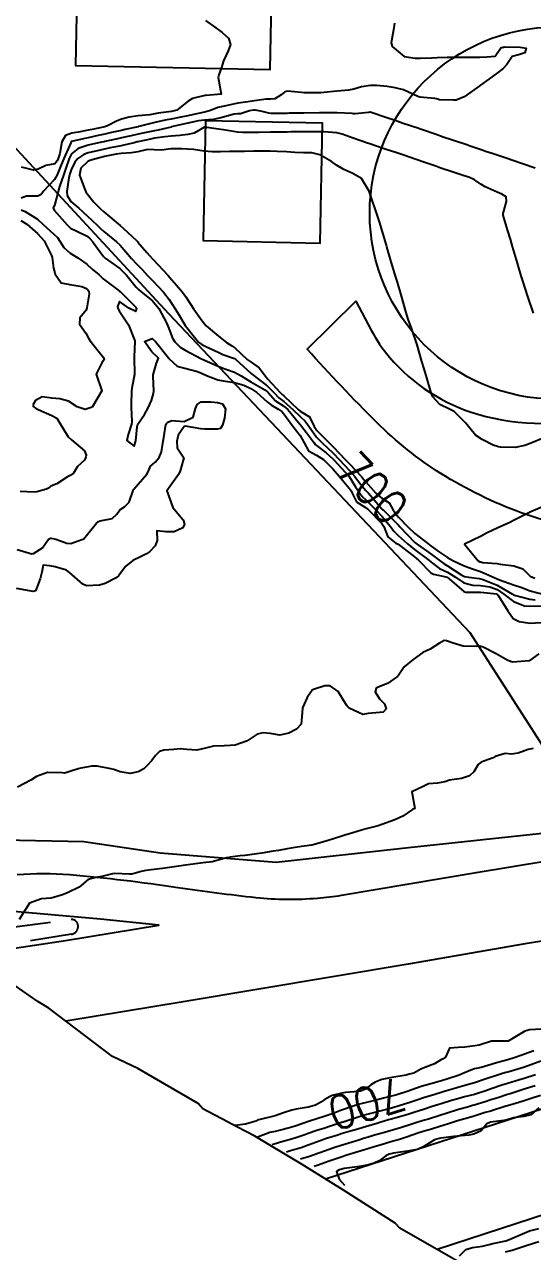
# Model space of a CAD drawing. Header units: metres. Extents: x 298520 to 308411, y 7433745 to 7450750.
# Drawn here: x 305647.5 to 305708.8, y 7435766.8 to 7435915 of the extents above; entities that cross this region are included whole.
import ezdxf
from ezdxf.enums import TextEntityAlignment as Align

# ---------------------------------------------------------------- set-up
doc = ezdxf.new("R2010")
doc.units = ezdxf.units.M
doc.header["$LTSCALE"] = 10
doc.linetypes.add('DASHED', pattern=[0.75, 0.5, -0.25])
for name, color, linetype in [('Area', 45, 'Continuous'), ('Area Verde e Lazer', 94, 'Continuous'), ('Canteiro', 45, 'DASHED'), ('Cotas', 45, 'Continuous'), ('Curvas de Nivel 1m', 11, 'Continuous'), ('Curvas de Nivel 5m', 15, 'Continuous'), ('Edificações', 30, 'Continuous'), ('Hidrografia', 140, 'Continuous'), ('Vias Primárias', 230, 'Continuous')]:
    doc.layers.add(name, color=color, linetype=linetype)
doc.styles.add('Style-STANDARD', font='STANDARD.shx')

msp = doc.modelspace()

# ---------------------------------------------------------------- linework, layer by layer
at = {"layer": 'Area'}
msp.add_polyline3d([(305705.86, 7435762.16, 697.44), (305692.79, 7435769.63, 694.53), (305692.24, 7435770.24, 694.72), (305686, 7435774.24, 695), (305681.01, 7435777.33, 698.47), (305675.29, 7435780.75, 702.17), (305673.12, 7435781.87, 701.5), (305671.97, 7435782.47, 704.48), (305669.02, 7435784.05, 701.62), (305668.45, 7435784.68, 701.92), (305661.16, 7435788.92, 701.68), (305658.09, 7435790.36, 701.76), (305650.43, 7435796.21, 701.82), (305649.08, 7435797, 701.74), (305642.57, 7435801.54, 702.04)], dxfattribs=at)
at = {"layer": 'Area Verde e Lazer', "elevation": 702.91}
msp.add_lwpolyline([(305644.94, 7435816.55), (305654.62, 7435816.33), (305663.85, 7435814.96), (305677.85, 7435813.83), (305693.83, 7435815.61), (305716.4, 7435818.03), (305701.3, 7435841.55), (305664.92, 7435880.08), (305628.77, 7435919.2)], dxfattribs=at)
at = {"layer": 'Canteiro', "elevation": 702.16}
msp.add_lwpolyline([(305638.21, 7435805.02), (305653.09, 7435806.91, -0.348415), (305653.89, 7435806.43, -0.4743), (305653.14, 7435805.14), (305640.65, 7435803.08)], format="xyb", dxfattribs=at)
at = {"layer": 'Curvas de Nivel 1m', "flags": 128}
for points, elevation in [([(305692.14, 7435915.19), (305692.04, 7435914.39), (305691.75, 7435912.82), (305691.87, 7435912.39), (305693.3, 7435911.19), (305694.66, 7435910.99), (305695.29, 7435910.97), (305696.61, 7435911.02), (305697.29, 7435911.07), (305698.52, 7435911.09), (305699.29, 7435911.09), (305700.49, 7435911.09), (305701.3, 7435911.09), (305702.45, 7435911.11), (305703.3, 7435911.13), (305704.32, 7435911.22), (305705.01, 7435912.23), (305705.23, 7435912.32), (305705.31, 7435912.32), (305705.42, 7435912.33), (305707.31, 7435912.32), (305708.05, 7435912.19), (305707.88, 7435911.62), (305707.3, 7435911.4), (305706.35, 7435911.17), (305705.71, 7435910.22), (305705.28, 7435909.73), (305704.41, 7435909.1), (305703.26, 7435908.25), (305702.11, 7435907.41), (305701.24, 7435906.78), (305700.95, 7435906.57), (305700.57, 7435906.29), (305699.61, 7435905.92), (305699.23, 7435905.92), (305697.59, 7435905.95), (305697.23, 7435906.06), (305697.02, 7435906.11), (305695.23, 7435906.28), (305694.96, 7435906.35), (305693.24, 7435907.14), (305692.24, 7435907.4), (305691.25, 7435907.55), (305690, 7435907.66), (305689.25, 7435907.69), (305688.15, 7435907.53), (305687.24, 7435907.22), (305686.6, 7435907.09), (305685.24, 7435906.99), (305684.77, 7435906.95), (305683.24, 7435906.79), (305682.96, 7435906.77), (305681.24, 7435906.8), (305680.94, 7435906.82), (305679.24, 7435906.97), (305678.89, 7435906.89), (305678.47, 7435906.55), (305677.7, 7435906.08), (305677.23, 7435906.03), (305676.67, 7435906.01), (305675.23, 7435905.81), (305674.15, 7435905.68), (305673.22, 7435905.53), (305671.79, 7435905.2), (305671.22, 7435905.11), (305670.83, 7435905.03), (305669.93, 7435904.65), (305669.39, 7435904.48), (305669.21, 7435904.45), (305667.74, 7435904.14), (305667.21, 7435904.02), (305666.34, 7435903.83), (305665.2, 7435903.61), (305664.44, 7435903.48), (305663.2, 7435903.2), (305661.45, 7435902.76), (305661.24, 7435902.71), (305661.19, 7435902.7), (305659.62, 7435902.34), (305659.18, 7435902.24), (305657.99, 7435901.98), (305657.18, 7435901.8), (305656.37, 7435901.62), (305655.17, 7435901.36), (305654.74, 7435901.27), (305653.16, 7435900.91), (305653.12, 7435900.89), (305653.1, 7435900.85), (305653.06, 7435900.75), (305652.23, 7435898.86), (305651.92, 7435898.08), (305651.41, 7435896.88), (305651.11, 7435896.32), (305650.41, 7435895.58), (305649.77, 7435894.89), (305649.48, 7435894.51), (305649.09, 7435894.29), (305647.7, 7435894.3), (305647.08, 7435894.05)], 703), ([(305669.34, 7435915.54), (305670.58, 7435914.65), (305671.33, 7435914.09), (305672.09, 7435913.4), (305672.35, 7435912.62), (305672.06, 7435911.87), (305671.52, 7435910.64), (305671.28, 7435909.86), (305670.94, 7435908.97), (305670.87, 7435908.64), (305671.23, 7435906.64), (305669.42, 7435906.47), (305669.23, 7435906.45), (305667.78, 7435906.12), (305667.22, 7435905.79), (305665.85, 7435904.7), (305665.21, 7435904.53), (305663.61, 7435904.32), (305663.21, 7435904.25), (305662.6, 7435904.13), (305661.21, 7435904), (305660.13, 7435903.85), (305659.2, 7435903.6), (305658.6, 7435903.38), (305657.51, 7435902.8), (305657.27, 7435902.72), (305657.19, 7435902.7), (305655.65, 7435902.36), (305655.18, 7435902.27), (305653.98, 7435902.04), (305653.18, 7435901.91), (305652.42, 7435901.62), (305652, 7435900.87), (305651.74, 7435899.47), (305651.55, 7435898.87), (305651.43, 7435898.59), (305651.13, 7435898.22), (305650.03, 7435897.99), (305649.12, 7435897.56), (305648.57, 7435897.46), (305647.13, 7435897.8)], 704), ([(305709.14, 7435897.68), (305707.61, 7435898.2), (305707.26, 7435898.32), (305707.14, 7435898.36), (305706.92, 7435898.44), (305705.15, 7435899.04), (305703.96, 7435899.44), (305703.16, 7435899.71), (305702.75, 7435899.85), (305701.52, 7435900.27), (305701.16, 7435900.39), (305700.99, 7435900.46), (305699.17, 7435901.07), (305698.04, 7435901.45), (305697.18, 7435901.74), (305695.43, 7435902.35), (305695.25, 7435902.41), (305695.19, 7435902.43), (305695.08, 7435902.47), (305693.2, 7435903.1), (305692.25, 7435903.43), (305691.21, 7435903.78), (305689.33, 7435904.42), (305689.21, 7435904.45), (305689.18, 7435904.45), (305689.01, 7435904.42), (305687.41, 7435904.24), (305687.21, 7435904.26), (305687.05, 7435904.28), (305685.21, 7435904.39), (305683.34, 7435904.36), (305683.21, 7435904.36), (305683.08, 7435904.36), (305681.21, 7435904.34), (305679.43, 7435904.32), (305679.21, 7435904.31), (305677.48, 7435904.29), (305677.21, 7435904.29), (305676.96, 7435904.32), (305676.01, 7435904.58), (305675.33, 7435904.71), (305675.21, 7435904.7), (305675.12, 7435904.69), (305674.63, 7435904.6), (305673.54, 7435904.27), (305673.21, 7435904.25), (305672.8, 7435904.21), (305671.2, 7435903.77), (305670.27, 7435903.58), (305669.2, 7435903.5), (305668.47, 7435903.4), (305667.2, 7435903.12), (305665.37, 7435902.71), (305665.23, 7435902.67), (305665.19, 7435902.66), (305663.62, 7435902.29), (305663.19, 7435902.21), (305661.97, 7435901.96), (305661.18, 7435901.79), (305660.34, 7435901.6), (305659.17, 7435901.34), (305658.72, 7435901.24), (305657.16, 7435900.89), (305657.09, 7435900.87), (305656.79, 7435900.81), (305655.16, 7435900.45), (305653.95, 7435900.05), (305653.15, 7435899.4), (305652.87, 7435898.85), (305652.43, 7435897.56), (305652.17, 7435896.86), (305651.69, 7435895.46), (305651.53, 7435894.87), (305651.08, 7435893.19), (305650.98, 7435892.98), (305650.95, 7435892.88), (305651.07, 7435892.63), (305652.63, 7435890.86), (305652.83, 7435890.64), (305653.04, 7435890.44), (305653.79, 7435890.09), (305655.03, 7435889.46), (305655.38, 7435889.18), (305655.69, 7435888.82), (305657, 7435887.01), (305657.22, 7435886.8), (305658.98, 7435885.58), (305659.8, 7435884.77), (305660.96, 7435883.31), (305661.22, 7435883.02), (305661.56, 7435882.75), (305662.94, 7435881.66), (305663.68, 7435880.72), (305664.62, 7435878.99), (305664.75, 7435878.71), (305664.9, 7435878.31), (305665.35, 7435877.17), (305665.64, 7435876.7), (305666.26, 7435876.08), (305666.86, 7435875.69), (305668.85, 7435874.66), (305670.84, 7435873.75), (305671.67, 7435873.46), (305672.84, 7435873.04), (305673.62, 7435872.6), (305674.82, 7435871.88), (305676.48, 7435870.9), (305676.8, 7435870.68), (305676.9, 7435870.57), (305677.8, 7435869.56), (305678.79, 7435868.93), (305679.27, 7435868.54), (305680.77, 7435866.73), (305680.86, 7435866.62), (305680.94, 7435866.52), (305681.61, 7435865.64), (305682.44, 7435864.49), (305682.56, 7435864.32), (305682.73, 7435864.19), (305683.9, 7435863.3), (305684.71, 7435862.59), (305684.83, 7435862.47), (305686.68, 7435860.45), (305687.44, 7435859.21), (305687.95, 7435858.43), (305688.25, 7435858.02), (305688.66, 7435857.64), (305689.89, 7435856.41), (305690.63, 7435855.63), (305691.67, 7435854.38), (305692.06, 7435853.83), (305692.6, 7435853.31), (305693.7, 7435852.36), (305694.58, 7435851.62), (305696.3, 7435850.33), (305696.56, 7435850.1), (305697.57, 7435849.33), (305698.55, 7435848.87), (305699.52, 7435848.29), (305700.54, 7435847.61), (305701.6, 7435847.33), (305702.53, 7435847.28), (305703.65, 7435847.12), (305704.53, 7435846.79), (305705.37, 7435846.22), (305706.51, 7435845.34), (305707.87, 7435844.82), (305708.5, 7435844.76), (305709.85, 7435844.82)], 702), ([(305708.92, 7435880.18), (305708.26, 7435882.19), (305707.95, 7435883.18), (305707.6, 7435884.2), (305707.45, 7435884.67), (305706.99, 7435886.21), (305706.41, 7435888.22), (305706.14, 7435889.11), (305705.81, 7435890.22), (305705.29, 7435892.01), (305705.28, 7435892.23), (305705.66, 7435893.65), (305705.63, 7435894.22), (305705.1, 7435894.54), (305704.55, 7435894.78), (305703.1, 7435895.42), (305702.59, 7435895.74), (305701.83, 7435896.27), (305701.12, 7435896.58), (305700.68, 7435896.73), (305699.13, 7435897.24), (305697.74, 7435897.7), (305697.14, 7435897.91), (305695.93, 7435898.34), (305695.34, 7435898.54), (305695.15, 7435898.61), (305694.76, 7435898.74), (305693.15, 7435899.28), (305692.33, 7435899.56), (305691.16, 7435899.94), (305689.75, 7435900.41), (305689.17, 7435900.61), (305688.88, 7435900.71), (305687.18, 7435901.3), (305685.84, 7435901.8), (305685.19, 7435901.97), (305683.61, 7435902.06), (305683.19, 7435902.07), (305681.61, 7435902.09), (305681.19, 7435902.08), (305679.67, 7435902.06), (305679.19, 7435902.05), (305677.71, 7435902.03), (305677.18, 7435902.02), (305675.76, 7435902.01), (305675.18, 7435902), (305673.81, 7435901.98), (305673.18, 7435902.03), (305671.51, 7435902.32), (305671.19, 7435902.37), (305669.19, 7435902.66), (305667.95, 7435901.9), (305667.18, 7435901.75), (305666.23, 7435901.64), (305665.18, 7435901.54), (305664.43, 7435901.46), (305663.17, 7435901.3), (305662.69, 7435901.21), (305661.16, 7435900.88), (305661.07, 7435900.86), (305660.7, 7435900.76), (305659.48, 7435900.45), (305659.16, 7435900.39), (305657.82, 7435900.13), (305657.15, 7435899.98), (305656.09, 7435899.75), (305655.15, 7435899.54), (305654.63, 7435899.35), (305653.92, 7435898.84), (305653.56, 7435898.43), (305653.12, 7435897.49), (305652.96, 7435897.01), (305652.91, 7435896.85), (305652.83, 7435896.57), (305652.59, 7435894.86), (305652.61, 7435894.38), (305653.08, 7435893.68), (305654.03, 7435892.84), (305655.06, 7435891.92), (305656.23, 7435890.81), (305656.64, 7435890.41), (305657.04, 7435890.05), (305658.59, 7435888.78), (305659.02, 7435888.38), (305660.39, 7435886.77), (305660.99, 7435886.11), (305661.67, 7435885.44), (305662.32, 7435884.74), (305662.63, 7435884.4), (305662.97, 7435884.08), (305664.27, 7435882.72), (305664.94, 7435881.82), (305665.66, 7435880.7), (305666.14, 7435879.92), (305666.88, 7435878.68), (305666.9, 7435878.64), (305668.49, 7435876.66), (305668.87, 7435876.39), (305669.39, 7435876.14), (305670.86, 7435875.44), (305671.42, 7435875.19), (305672.85, 7435874.68), (305672.96, 7435874.61), (305674.84, 7435872.9), (305675, 7435872.75), (305675.2, 7435872.58), (305676.82, 7435871.37), (305677.61, 7435870.56), (305678.2, 7435869.95), (305678.79, 7435869.5), (305679.86, 7435868.53), (305680.77, 7435867.67), (305681.38, 7435867.12), (305681.8, 7435866.5), (305682.74, 7435865.19), (305683.44, 7435864.48), (305684.72, 7435863.29), (305685.53, 7435862.46), (305686.69, 7435861.22), (305687.35, 7435860.44), (305687.93, 7435859.68), (305688.67, 7435858.79), (305689, 7435858.42), (305690.64, 7435856.54), (305690.71, 7435856.47), (305690.78, 7435856.4), (305692.62, 7435854.56), (305692.8, 7435854.37), (305694.59, 7435852.48), (305694.75, 7435852.35), (305696.57, 7435851.07), (305697.54, 7435850.32), (305698.14, 7435849.88), (305698.56, 7435849.64), (305700.3, 7435848.53), (305700.54, 7435848.38), (305700.62, 7435848.36), (305701.13, 7435848.27), (305702.39, 7435848.1), (305702.54, 7435848.09), (305702.74, 7435848.05), (305704.53, 7435847.33), (305706.42, 7435846.21), (305706.52, 7435846.14), (305706.63, 7435846.1), (305708.51, 7435845.6), (305709.15, 7435845.54)], 701), ([(305647.07, 7435892.67), (305647.54, 7435892.45), (305649.05, 7435891.52), (305649.74, 7435890.89), (305651.03, 7435889.71), (305651.47, 7435889.32), (305651.76, 7435888.87), (305652.24, 7435888.09), (305653, 7435887.42), (305653.93, 7435886.84), (305654.99, 7435886.07), (305655.65, 7435885.49), (305656.47, 7435884.81), (305656.73, 7435884.56), (305656.97, 7435884.32), (305658.74, 7435883), (305658.95, 7435882.83), (305659.01, 7435882.78), (305660.93, 7435880.9), (305661.01, 7435880.76), (305660.92, 7435880.38), (305660.07, 7435880.77), (305658.94, 7435881.59), (305658.72, 7435880.99), (305658.75, 7435880.78), (305658.92, 7435880.45), (305660.04, 7435878.77), (305660.81, 7435876.84), (305660.81, 7435876.76), (305660.73, 7435874.88), (305660.73, 7435874.76), (305660.77, 7435872.83), (305660.76, 7435872.76), (305660.45, 7435871.12), (305660.4, 7435870.76), (305660.36, 7435869.19), (305660.37, 7435868.76), (305660.43, 7435867.1), (305660.41, 7435866.76), (305660, 7435865.51), (305659.85, 7435864.77), (305660.73, 7435864.11), (305660.93, 7435864.76), (305661.06, 7435866.45), (305661.16, 7435866.75), (305661.96, 7435867.93), (305662.42, 7435868.74), (305662.79, 7435869.6), (305663.07, 7435870.45), (305663.11, 7435870.73), (305663.01, 7435872.55), (305663.01, 7435872.73), (305663.43, 7435874.14), (305663.67, 7435874.72), (305662.86, 7435875.51), (305661.97, 7435876.74), (305662.89, 7435877.13), (305663.29, 7435876.73), (305664.85, 7435874.77), (305664.88, 7435874.74), (305664.92, 7435874.71), (305665.9, 7435873.75), (305666.84, 7435873.52), (305668.37, 7435873.13), (305668.84, 7435872.93), (305669.44, 7435872.65), (305670.83, 7435872.12), (305671.46, 7435871.99), (305672.82, 7435871.78), (305673.95, 7435871.46), (305674.81, 7435871.06), (305675.54, 7435870.58), (305676.79, 7435869.46), (305677.3, 7435869.07), (305678.17, 7435868.55), (305678.54, 7435868.3), (305678.78, 7435868.02), (305679.89, 7435866.53), (305680.75, 7435865.4), (305681.23, 7435864.51), (305681.76, 7435863.54), (305682.72, 7435863.01), (305683.59, 7435862.48), (305684.7, 7435861.35), (305685.49, 7435860.46), (305686.67, 7435859.02), (305686.91, 7435858.69), (305687.03, 7435858.44), (305687.57, 7435857.36), (305688.65, 7435856.68), (305689, 7435856.42), (305690.62, 7435854.77), (305690.85, 7435854.4), (305691.35, 7435853.14), (305692.32, 7435852.37), (305692.59, 7435852.25), (305692.95, 7435852), (305694.57, 7435850.74), (305695.04, 7435850.35), (305696.55, 7435848.82), (305696.86, 7435848.64), (305698.34, 7435848.3), (305698.5, 7435848.26), (305698.54, 7435848.24), (305698.77, 7435848.06), (305700.53, 7435846.56), (305700.73, 7435846.48), (305702.53, 7435846.48), (305704.49, 7435846.26), (305704.52, 7435846.25), (305704.55, 7435846.23), (305704.73, 7435846.02), (305705.85, 7435844.22), (305706.48, 7435843.3), (305707.19, 7435842.91), (305708.48, 7435842.73), (305709.85, 7435842.8)], 703), ([(305647.05, 7435891.37), (305647.75, 7435890.91), (305649.03, 7435889.81), (305649.84, 7435888.89), (305650.74, 7435887.15), (305650.81, 7435886.88), (305650.98, 7435885.6), (305651.13, 7435885.03), (305651.18, 7435884.88), (305651.92, 7435883.83), (305652.96, 7435883.64), (305654.38, 7435883.41), (305654.96, 7435883.15), (305655.13, 7435883), (305655.23, 7435882.83), (305655.27, 7435882.5), (305654.99, 7435880.83), (305654.92, 7435880.55), (305654.15, 7435879.6), (305654.11, 7435878.84), (305654.89, 7435877.77), (305655.22, 7435877.16), (305655.42, 7435876.82), (305656.86, 7435875.03), (305657.02, 7435874.8), (305657.11, 7435874.54), (305656.85, 7435874.26), (305656.12, 7435872.81), (305656.8, 7435870.8), (305655.66, 7435868.82), (305654.78, 7435868.53), (305653.83, 7435868.84), (305652.79, 7435869.55), (305651.73, 7435869.81), (305650.79, 7435869.92), (305649.61, 7435870.08), (305648.79, 7435869.62), (305648.54, 7435869.15), (305648.53, 7435868.9), (305648.78, 7435868.72), (305649.13, 7435868.54), (305650.77, 7435867.82), (305651.37, 7435867.47), (305651.73, 7435866.87), (305652.74, 7435865.25), (305653.16, 7435864.85), (305654.72, 7435863.52), (305654.92, 7435863.03), (305654.89, 7435862.83), (305654.84, 7435862.69), (305654.71, 7435862.4), (305653.88, 7435861.65), (305653.4, 7435860.84), (305652.98, 7435860.55), (305652.68, 7435860.38), (305651.36, 7435859.56), (305650.67, 7435859.27), (305650.46, 7435859.08), (305650.12, 7435858.89), (305648.98, 7435858.57), (305648.66, 7435858.54), (305646.95, 7435858.62)], 704), ([(305646.57, 7435851.62), (305648.37, 7435851.1), (305648.57, 7435851.13), (305649.65, 7435851.81), (305650.36, 7435852.88), (305650.52, 7435852.96), (305650.59, 7435852.97), (305650.68, 7435852.97), (305651.26, 7435852.87), (305652.59, 7435852.37), (305653.08, 7435852.36), (305654.39, 7435852.83), (305654.57, 7435852.86), (305654.59, 7435852.87), (305656.18, 7435854.81), (305656.41, 7435855.01), (305656.62, 7435855.07), (305658.04, 7435855.37), (305658.63, 7435855.89), (305658.98, 7435856.43), (305659.54, 7435856.77), (305660.1, 7435857.32), (305660.58, 7435858.76), (305660.6, 7435858.82), (305660.66, 7435858.92), (305662.26, 7435860.74), (305662.41, 7435861.01), (305662.7, 7435861.7), (305663.25, 7435862.18), (305663.73, 7435862.72), (305664.02, 7435863.41), (305664.22, 7435864.72), (305664.3, 7435865.15), (305664.56, 7435866.71), (305664.61, 7435866.86), (305664.77, 7435867.01), (305665.28, 7435867.21), (305666.77, 7435867.07), (305667.84, 7435867.6), (305668.14, 7435868.67), (305668.33, 7435869.13), (305668.79, 7435869.47), (305669.98, 7435869.46), (305670.79, 7435869.37), (305671.39, 7435869.23), (305671.73, 7435868.63), (305671.63, 7435867.48), (305671.38, 7435866.63), (305671.14, 7435866.25), (305670.76, 7435866.15), (305669.26, 7435866.15), (305668.76, 7435866.2), (305666.93, 7435866.51), (305666.76, 7435866.48), (305666.01, 7435865.42), (305665.87, 7435864.69), (305665.92, 7435863.89), (305666.71, 7435862.68), (305666.27, 7435861.11), (305666.07, 7435860.69), (305664.66, 7435858.71), (305665.38, 7435856.7), (305666.62, 7435855.22), (305666.79, 7435854.69), (305666.61, 7435854.25), (305665.53, 7435853.77), (305664.6, 7435853.74), (305663.44, 7435853.89), (305663.5, 7435852.72), (305663.25, 7435852.06), (305662.57, 7435851.35), (305662.22, 7435851.08), (305661.49, 7435850.75), (305660.56, 7435850.29), (305659.7, 7435849.62), (305659.07, 7435848.77), (305658.85, 7435848.47), (305658.54, 7435848.2), (305657.23, 7435847.5), (305656.53, 7435847.3), (305654.95, 7435847.25), (305654.53, 7435847.43), (305652.89, 7435848.85), (305652.55, 7435849.13), (305651.19, 7435849.51), (305650.55, 7435849.66), (305649.72, 7435849.72), (305649.56, 7435848.89), (305649.36, 7435848.07), (305648.91, 7435846.9), (305648.79, 7435846.62), (305648.52, 7435846.53), (305646.52, 7435846.92)], 704), ([(305710.02, 7435856.78), (305708.63, 7435856.18), (305706.62, 7435855.16), (305706, 7435854.84), (305704.61, 7435854.23), (305703.27, 7435853.58), (305702.6, 7435853.25), (305700.59, 7435852.28), (305702.26, 7435850.25), (305702.46, 7435850.15), (305702.56, 7435850.11), (305702.76, 7435850.05), (305704.56, 7435849.91), (305704.93, 7435849.85), (305706.56, 7435849.63), (305707.66, 7435849.3), (305708.55, 7435848.41), (305709.09, 7435848.17)], 699), ([(305709.59, 7435839.01), (305708.42, 7435838.18), (305706.42, 7435838), (305705.82, 7435838.22), (305704.43, 7435839.03), (305702.86, 7435839.82), (305702.44, 7435839.93), (305702.1, 7435839.91), (305700.44, 7435839.93), (305699.23, 7435840.29), (305698.45, 7435840.58), (305698.13, 7435840.62), (305697.57, 7435840.31), (305696.44, 7435839.59), (305695.58, 7435839.19), (305694.42, 7435838.35), (305693.33, 7435837.44), (305692.58, 7435836.37), (305692.5, 7435836.27), (305692.4, 7435836.18), (305691.32, 7435835.45), (305690.38, 7435835.07), (305689.93, 7435834.85), (305689.83, 7435834.41), (305690.36, 7435833.57), (305690.96, 7435832.99), (305691.16, 7435832.39), (305690.77, 7435831.97), (305690.35, 7435831.93), (305688.96, 7435831.8), (305688.34, 7435831.67), (305686.68, 7435832.45), (305686.5, 7435832.6), (305686.36, 7435832.83), (305685.35, 7435834.46), (305684.38, 7435835.13), (305683.73, 7435835.13), (305682.38, 7435834.71), (305682.23, 7435834.63), (305682.12, 7435834.49), (305681.61, 7435833.75), (305681.03, 7435832.51), (305680.99, 7435831.87), (305680.89, 7435830.51), (305680.32, 7435829.91), (305679.41, 7435829.43), (305678.31, 7435829.19), (305677.13, 7435829.38), (305676.31, 7435829.47), (305675.58, 7435829.31), (305674.47, 7435828.59), (305674.39, 7435828.5), (305674.3, 7435828.45), (305672.9, 7435828), (305672.3, 7435827.94), (305671.59, 7435827.92), (305670.29, 7435827.85), (305669.34, 7435827.6), (305668.29, 7435827.38), (305667.07, 7435827.45), (305666.29, 7435827.54), (305665.52, 7435827.47), (305664.29, 7435827.36), (305663.77, 7435827.23), (305663.29, 7435826.72), (305662.86, 7435826.14), (305662.26, 7435825.48), (305661.87, 7435825.12), (305661.21, 7435824.75), (305660.25, 7435824.57), (305659.04, 7435824.77), (305658.26, 7435825.04), (305657.91, 7435825.13), (305656.26, 7435825.44), (305655.62, 7435825.46), (305654.26, 7435825.22), (305653.95, 7435825.14), (305653.06, 7435824.84), (305652.47, 7435824.63), (305652.25, 7435824.61), (305652.03, 7435824.63), (305650.25, 7435824.67), (305648.94, 7435824.2), (305648.24, 7435823.75), (305646.61, 7435822.92)], 703), ([(305708.88, 7435827.59), (305708.3, 7435827.46), (305707.1, 7435827.01), (305706.29, 7435826.9), (305705.53, 7435826.98), (305704.29, 7435826.61), (305704.05, 7435826.47), (305703.52, 7435826.24), (305702.6, 7435825.92), (305702.27, 7435825.63), (305701.75, 7435824.77), (305701.2, 7435824.27), (305700.25, 7435823.97), (305698.8, 7435823.74), (305698.25, 7435823.57), (305697.33, 7435823.4), (305696.24, 7435823.31), (305695.61, 7435822.97), (305694.23, 7435822.35), (305694.59, 7435820.35), (305694.34, 7435820.21), (305694.2, 7435820.13), (305693.16, 7435819.39), (305692.19, 7435818.98), (305690.64, 7435818.39), (305690.18, 7435818.24), (305688.73, 7435817.87), (305688.18, 7435817.71), (305687.14, 7435817.4), (305686.17, 7435817.1), (305685.68, 7435816.95), (305684.16, 7435816.47), (305682.61, 7435816.03), (305682.15, 7435815.91), (305680.93, 7435815.73), (305680.15, 7435815.63), (305679.21, 7435815.46), (305678.14, 7435815.27), (305677.52, 7435815.17), (305676.14, 7435814.95), (305675.81, 7435814.9), (305674.13, 7435814.66), (305674.07, 7435814.66), (305673.53, 7435814.6), (305672.29, 7435814.45), (305672.13, 7435814.43), (305671.88, 7435814.37), (305670.13, 7435813.89), (305669.02, 7435813.75), (305668.12, 7435813.65), (305666.91, 7435813.47), (305666.12, 7435813.36), (305665.54, 7435813.28), (305664.12, 7435813.09), (305663.79, 7435813.04), (305662.11, 7435812.84), (305661.57, 7435812.74), (305660.45, 7435812.41), (305660.11, 7435812.38), (305658.4, 7435812.48), (305658.11, 7435812.45), (305656.8, 7435812.11), (305656.1, 7435812.01), (305655.15, 7435811.77), (305654.08, 7435810.83), (305652.75, 7435810.17), (305652.07, 7435809.92), (305650.71, 7435809.51), (305650.07, 7435809.44), (305649.54, 7435809.42), (305648.06, 7435808.9), (305646.84, 7435806.92)], 702), ([(305709.89, 7435793.67), (305708.45, 7435793.61), (305707.89, 7435793.43), (305705.87, 7435792.21), (305703.87, 7435792.23), (305702.37, 7435791.75), (305701.86, 7435791.65), (305700.63, 7435791.51), (305699.86, 7435791.46), (305698.78, 7435791.37), (305698.32, 7435790.3), (305698.04, 7435790.1), (305697.84, 7435789.99), (305696.99, 7435789.47), (305695.83, 7435789.06), (305695.32, 7435788.84), (305694.47, 7435788.34), (305693.94, 7435788.23), (305693.82, 7435788.2), (305693.58, 7435788.11), (305691.82, 7435787.83), (305690.62, 7435787.59), (305689.81, 7435787.28), (305689.28, 7435786.93), (305688.66, 7435786.41), (305688.03, 7435786.18), (305687.8, 7435786.15), (305686.23, 7435786.01), (305685.8, 7435785.95), (305684.61, 7435785.64), (305683.78, 7435785.21), (305683.34, 7435784.91), (305682.63, 7435784.49), (305681.77, 7435784.26), (305680.27, 7435784.02), (305679.77, 7435783.9), (305678.73, 7435783.57), (305677.76, 7435783.2), (305675.95, 7435782.76), (305675.75, 7435782.74), (305675.63, 7435782.7), (305675.4, 7435782.57), (305674.15, 7435782.18), (305672.91, 7435782.02)], 701), ([(305709.84, 7435789.81), (305708.63, 7435789.38), (305707.83, 7435789.1), (305706.23, 7435788.61), (305705.83, 7435788.49), (305705.61, 7435788.43), (305704.95, 7435788.22), (305704.09, 7435787.95), (305703.82, 7435787.86), (305703.24, 7435787.66), (305701.81, 7435787.21), (305701.09, 7435786.99), (305699.81, 7435786.62), (305699.54, 7435786.55), (305698.7, 7435786.29), (305698.01, 7435786.09), (305697.8, 7435786.03), (305696.49, 7435785.62), (305695.79, 7435785.41), (305694.97, 7435785.15), (305693.78, 7435784.75), (305693.49, 7435784.65), (305692.58, 7435784.37), (305691.77, 7435784.14), (305690.38, 7435783.78), (305689.77, 7435783.61), (305688.81, 7435783.36), (305687.76, 7435783.04), (305685.96, 7435782.45), (305685.8, 7435782.4), (305685.75, 7435782.38), (305684.31, 7435781.9), (305683.74, 7435781.73), (305682.78, 7435781.44), (305681.73, 7435781.07), (305681.31, 7435780.92), (305680.13, 7435780.52), (305679.83, 7435780.41), (305679.72, 7435780.38), (305678.26, 7435779.99), (305677.38, 7435779.71)], 699), ([(305709.18, 7435788.17), (305708.16, 7435787.83), (305707.82, 7435787.72), (305707.14, 7435787.51), (305705.81, 7435787.12), (305705.12, 7435786.91), (305703.81, 7435786.45), (305703.19, 7435786.24), (305702.16, 7435785.89), (305701.8, 7435785.79), (305700.59, 7435785.48), (305699.79, 7435785.26), (305699.03, 7435785.04), (305697.78, 7435784.64), (305697.52, 7435784.56), (305696.71, 7435784.32), (305695.77, 7435784.02), (305694.5, 7435783.61), (305693.76, 7435783.38), (305692.35, 7435782.96), (305691.76, 7435782.8), (305691.43, 7435782.71), (305690.4, 7435782.39), (305689.91, 7435782.24), (305689.75, 7435782.2), (305688.36, 7435781.8), (305687.74, 7435781.61), (305686.83, 7435781.34), (305685.73, 7435781.01), (305685.31, 7435780.88), (305683.94, 7435780.47), (305683.78, 7435780.42), (305683.72, 7435780.4), (305683.6, 7435780.35), (305681.71, 7435779.64), (305680.87, 7435779.35), (305679.71, 7435779), (305679.34, 7435778.89), (305679.11, 7435778.82)], 698), ([(305709.14, 7435786.84), (305707.81, 7435786.42), (305707.09, 7435786.19), (305706.13, 7435785.88), (305705.8, 7435785.77), (305704.62, 7435785.39), (305703.79, 7435785.13), (305703.11, 7435784.91), (305701.78, 7435784.5), (305701.59, 7435784.44), (305700.97, 7435784.27), (305700.05, 7435784), (305699.77, 7435783.92), (305698.52, 7435783.54), (305697.76, 7435783.3), (305696.25, 7435782.82), (305695.76, 7435782.66), (305695.51, 7435782.58), (305694.74, 7435782.34), (305693.99, 7435782.11), (305693.75, 7435782.03), (305692.46, 7435781.65), (305691.74, 7435781.43), (305690.93, 7435781.19), (305689.73, 7435780.86), (305689.38, 7435780.75), (305688.28, 7435780.41), (305687.86, 7435780.28), (305687.72, 7435780.24), (305687.45, 7435780.15), (305685.71, 7435779.62), (305684.83, 7435779.34), (305683.71, 7435778.95), (305682.46, 7435778.49), (305681.9, 7435778.29), (305680.8, 7435777.95)], 697), ([(305709.8, 7435785.65), (305708.65, 7435785.31), (305707.79, 7435785.02), (305707.15, 7435784.83), (305705.78, 7435784.43), (305705.6, 7435784.38), (305705.11, 7435784.22), (305704.12, 7435783.88), (305703.77, 7435783.78), (305703.12, 7435783.6), (305701.76, 7435783.15), (305701.08, 7435782.95), (305699.76, 7435782.58), (305699.52, 7435782.52), (305698.81, 7435782.29), (305698.02, 7435782.03), (305697.75, 7435781.94), (305696.5, 7435781.56), (305695.74, 7435781.35), (305694.96, 7435781.12), (305693.73, 7435780.67), (305693.49, 7435780.59), (305692.75, 7435780.36), (305691.72, 7435780.05), (305690.44, 7435779.67), (305689.71, 7435779.44), (305688.92, 7435779.2), (305687.71, 7435778.84), (305686.41, 7435778.44), (305685.7, 7435778.2), (305684.4, 7435777.76), (305683.69, 7435777.52), (305682.93, 7435777.25), (305682.46, 7435777.1)], 696), ([(305705.57, 7435766.76), (305706.36, 7435766.99), (305707.57, 7435767.37), (305708.18, 7435767.57), (305709.58, 7435768.03)], 696)]:
    msp.add_lwpolyline(points, dxfattribs=dict(at, elevation=elevation))
at = {"layer": 'Curvas de Nivel 5m', "flags": 128}
for points, elevation in [([(305709.92, 7435864.99), (305708.74, 7435864.51), (305707.9, 7435864.19), (305706.73, 7435863.95), (305704.96, 7435863.99), (305704.73, 7435864.02), (305704.08, 7435864.24), (305702.74, 7435864.89), (305701.94, 7435865.45), (305701.24, 7435866.27), (305700.76, 7435866.88), (305699.34, 7435868.29), (305698.79, 7435868.59), (305697.62, 7435869.15), (305696.8, 7435870.06), (305696.66, 7435870.33), (305696.59, 7435870.55), (305696.06, 7435872.34), (305695.73, 7435873.45), (305695.47, 7435874.34), (305694.87, 7435876.35), (305694.19, 7435878.36), (305693.82, 7435879.45), (305693.54, 7435880.36), (305692.95, 7435882.37), (305692.5, 7435883.91), (305692.36, 7435884.38), (305692.04, 7435885.44), (305691.76, 7435886.39), (305691.24, 7435888.18), (305691.18, 7435888.4), (305691.14, 7435888.52), (305691.03, 7435888.9), (305690.58, 7435890.4), (305690.37, 7435891.09), (305689.93, 7435892.41), (305689.32, 7435894.19), (305689.25, 7435894.42), (305689.1, 7435894.92), (305688.16, 7435896.43), (305687.12, 7435897.05), (305686.05, 7435897.53), (305685.14, 7435898.06), (305684.55, 7435898.48), (305683.15, 7435899.29), (305682.18, 7435899.53), (305681.15, 7435899.55), (305680.1, 7435899.59), (305679.15, 7435899.66), (305677.99, 7435899.72), (305677.15, 7435899.75), (305676.34, 7435899.76), (305675.15, 7435899.74), (305674.03, 7435899.72), (305673.15, 7435899.71), (305672.23, 7435899.7), (305671.15, 7435899.68), (305670.13, 7435899.67), (305669.15, 7435899.74), (305667.9, 7435899.93), (305667.16, 7435899.99), (305666.48, 7435900.01), (305665.16, 7435900.02), (305664, 7435899.88), (305663.15, 7435899.91), (305662.34, 7435899.93), (305661.15, 7435899.67), (305660.39, 7435899.53), (305659.15, 7435899.46), (305658.55, 7435899.39), (305657.15, 7435899.08), (305656.07, 7435898.82), (305655.35, 7435898.61), (305655.14, 7435898.5), (305654.27, 7435897.69), (305654.11, 7435896.84), (305654.7, 7435895.23), (305654.9, 7435894.83), (305655.09, 7435894.53), (305655.84, 7435893.58), (305656.6, 7435892.81), (305657.07, 7435892.4), (305659.02, 7435890.78), (305659.04, 7435890.75), (305659.37, 7435890.44), (305661.02, 7435888.91), (305661.1, 7435888.83), (305661.16, 7435888.76), (305662.26, 7435887.49), (305662.94, 7435886.73), (305662.97, 7435886.7), (305662.99, 7435886.68), (305664.81, 7435884.71), (305664.97, 7435884.53), (305665.84, 7435883.57), (305666.56, 7435882.69), (305666.94, 7435882.15), (305667.93, 7435880.67), (305668.91, 7435879.24), (305669.43, 7435878.65), (305670.88, 7435877.39), (305671.85, 7435876.63), (305672.49, 7435876.24), (305672.87, 7435875.98), (305674.38, 7435874.59), (305674.85, 7435874.24), (305675.82, 7435873.55), (305676.56, 7435872.56), (305676.83, 7435872.24), (305678.39, 7435870.55), (305678.6, 7435870.34), (305678.8, 7435870.17), (305680.52, 7435868.52), (305680.78, 7435868.33), (305681.9, 7435867.63), (305682.47, 7435866.49), (305682.76, 7435866.01), (305684.29, 7435864.47), (305684.73, 7435864.03), (305686.25, 7435862.45), (305686.71, 7435861.97), (305688.15, 7435860.43), (305688.39, 7435860.13), (305688.68, 7435859.79), (305689.88, 7435858.41), (305690.66, 7435857.78), (305691.5, 7435857.24), (305692.01, 7435856.38), (305692.63, 7435855.51), (305693.76, 7435854.36), (305694.6, 7435853.55), (305696.17, 7435852.33), (305696.59, 7435852.02), (305697.6, 7435851.29), (305698.57, 7435850.65), (305699.21, 7435850.29), (305700.56, 7435849.65), (305701.58, 7435849.29), (305702.55, 7435848.97), (305704.2, 7435848.23), (305704.54, 7435848.06), (305704.83, 7435847.94), (305706.53, 7435847.37), (305707.41, 7435847.08), (305708.53, 7435846.64), (305710.39, 7435846.16)], 700), ([(305708.97, 7435791.05), (305707.85, 7435790.64), (305707.51, 7435790.52), (305706.59, 7435790.2), (305705.84, 7435789.97), (305704.47, 7435789.59), (305703.83, 7435789.4), (305702.63, 7435789.05), (305701.83, 7435788.88), (305701.35, 7435788.74), (305700.34, 7435788.27), (305699.97, 7435788.13), (305699.82, 7435788.09), (305698.46, 7435787.65), (305697.81, 7435787.45), (305696.55, 7435787.06), (305695.81, 7435786.88), (305695.38, 7435786.76), (305694.25, 7435786.35), (305693.92, 7435786.23), (305693.8, 7435786.19), (305692.42, 7435785.75), (305691.79, 7435785.57), (305690.84, 7435785.34), (305689.78, 7435785.07), (305689.25, 7435784.93), (305687.78, 7435784.59), (305687.64, 7435784.55), (305687.3, 7435784.43), (305685.77, 7435783.87), (305684.73, 7435783.49), (305683.76, 7435783.15), (305681.75, 7435782.5), (305680.27, 7435781.99), (305679.74, 7435781.83), (305678.72, 7435781.54), (305677.73, 7435781.33), (305677.1, 7435781.19), (305675.72, 7435780.65), (305675.66, 7435780.63), (305675.61, 7435780.63)], 700), ([(305709.59, 7435784.16), (305708.61, 7435783.33), (305707.76, 7435783.14), (305706.52, 7435782.96), (305705.76, 7435782.72), (305705.34, 7435782.63), (305703.75, 7435782.43), (305703.29, 7435782.24), (305702.6, 7435781.39), (305701.73, 7435780.97), (305701.14, 7435780.86), (305699.73, 7435780.74), (305699.31, 7435780.7), (305697.73, 7435780.51), (305697.55, 7435780.48), (305697, 7435780.31), (305695.71, 7435779.51), (305694.93, 7435779.12), (305693.71, 7435778.93), (305692.04, 7435778.71), (305691.71, 7435778.62), (305691.52, 7435778.57), (305691.12, 7435778.39), (305690.31, 7435777.78), (305689.69, 7435777.49), (305688.86, 7435777.24), (305687.69, 7435777.03), (305686.09, 7435776.84), (305685.69, 7435776.74), (305685.47, 7435776.67), (305685.14, 7435776.46), (305685.47, 7435775.55), (305686.11, 7435774.81)], 695), ([(305700, 7435766.28), (305700.78, 7435767.06), (305701.57, 7435767.3), (305702.78, 7435767.45), (305703.58, 7435767.66), (305704.02, 7435767.78), (305705.58, 7435768.11), (305705.9, 7435768.21), (305707.59, 7435768.96), (305708.47, 7435769.3), (305709.6, 7435769.6)], 695)]:
    msp.add_lwpolyline(points, dxfattribs=dict(at, elevation=elevation))
at = {"layer": 'Edificações'}
for points in [[(305653.93, 7435924.3), (305653.63, 7435910.11), (305677.12, 7435909.61), (305677.42, 7435923.81)], [(305669.34, 7435903.41), (305669.04, 7435888.93), (305683.16, 7435888.63), (305683.46, 7435903.11)]]:
    msp.add_lwpolyline(points, close=True, dxfattribs=at)
msp.add_lwpolyline([(305719.34, 7435853.62, -0.072415), (305707.46, 7435856.06, -0.053738), (305697.76, 7435860.8, -0.054927), (305690.02, 7435866.96, -0.01527), (305681.61, 7435875.84), (305687.5, 7435881.63), (305689.34, 7435878.13, 0.055356), (305691.55, 7435874.86, 0.14621), (305702.2, 7435867.96, 0.14501), (305717.9, 7435868.02, 0.038961)], format="xyb", dxfattribs=at)
msp.add_circle((305711.64, 7435892.26), 22.48, dxfattribs=at)
at = {"layer": 'Hidrografia'}
for points, elevation in [([(305683.81, 7435775.6), (305747.27, 7435796.11), (305800.35, 7435812.62), (305822.32, 7435819.53), (305839.78, 7435826.02), (305848.76, 7435829.71), (305861.72, 7435836.1), (305876.86, 7435844.61), (305892, 7435854.21), (305904.77, 7435863.86), (305916.04, 7435873.24), (305923.38, 7435879.97), (305929.67, 7435885.3), (305940.4, 7435896.87), (305946.42, 7435904.61), (305954.72, 7435914.95), (305971.93, 7435937.2), (305988.53, 7435958.89), (306003.61, 7435978.49), (306021.54, 7436001.37), (306041.72, 7436027.3), (306061.7, 7436052.8), (306068.83, 7436061.99)], 696.52), ([(305816.13, 7435804.51), (305808.04, 7435802.26), (305802.5, 7435800.73), (305795.71, 7435799.01), (305789.05, 7435797.33), (305780.21, 7435793.51), (305773.27, 7435791.07), (305758.79, 7435786.63), (305742.32, 7435781.02), (305740.5, 7435780.69), (305738.78, 7435781.02), (305737.06, 7435780.5), (305735.49, 7435778.97), (305714.45, 7435772.65), (305697.29, 7435767.07)], 696)]:
    msp.add_lwpolyline(points, dxfattribs=dict(at, elevation=elevation))
at = {"layer": 'Vias Primárias'}
msp.add_lwpolyline([(305646.6, 7435812.34, -0.04429), (305652.93, 7435812.35, -0.015457), (305665.99, 7435810.8, 0.010662), (305675.42, 7435809.59, 0.048041), (305682.85, 7435809.51, 0.015605), (305685.75, 7435809.85), (305702, 7435812.61), (305727.86, 7435816.87), (305763.14, 7435822.77), (305793.04, 7435828.28), (305803.39, 7435830.66), (305815, 7435833.76)], format="xyb", dxfattribs=at)
for points, elevation in [([(305813.26, 7435825.45), (305806.98, 7435823.72), (305799.67, 7435821.85), (305778.94, 7435816.32), (305763.02, 7435813.11), (305747.81, 7435810.53), (305727.75, 7435807.18), (305707.95, 7435803.97), (305693.82, 7435801.51), (305666.63, 7435796.97), (305652.47, 7435794.65)], 700.17), ([(305641.14, 7435802.68), (305652.44, 7435804.39), (305663.68, 7435806.23), (305656.67, 7435806.96), (305645.24, 7435807.98), (305635.92, 7435806.73)], 702.08)]:
    msp.add_lwpolyline(points, dxfattribs=dict(at, elevation=elevation))

# ---------------------------------------------------------------- texts
at = {"layer": 'Cotas', "style": 'Style-STANDARD'}
for rotation, p in [(313.6543, (305689.46, 7435859.04, 700)), (197.2031, (305688.83, 7435784.67, 700))]:
    msp.add_text('700', height=4, rotation=rotation, dxfattribs=at).set_placement(p, align=Align.MIDDLE_CENTER)

doc.saveas('drawing.dxf')
